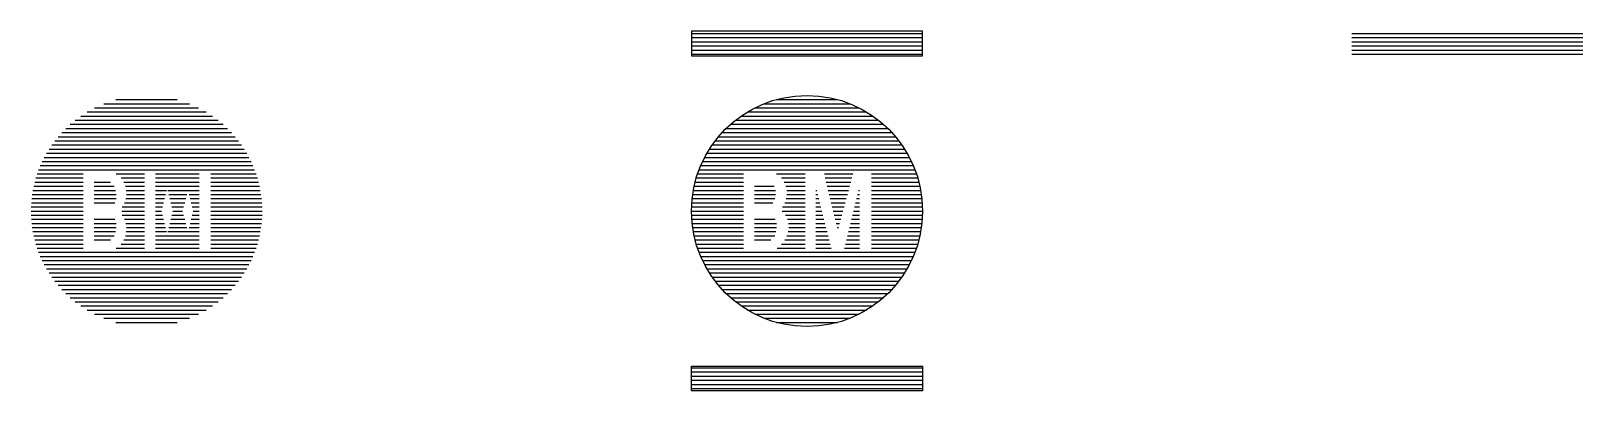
# Model space of a CAD drawing. Extents: x -3.5 to 43.5, y 64.5 to 75.5.
import ezdxf

# ---------------------------------------------------------------- set-up
doc = ezdxf.new("R2010")
doc.units = 0
doc.layers.get('0').update_dxf_attribs({"linetype": 'CONTINUOUS'})
doc.layers.add('ROOD', color=1, linetype='CONTINUOUS')
doc.layers.add('VEILIG', color=7, linetype='CONTINUOUS')

# ---------------------------------------------------------------- blocks, each defined once
blk = doc.blocks.new('*X')
at = {"color": 0}
for p, q in [((209.5, 124.375), (216.5, 124.375)), ((209.5, 124.25), (216.5, 124.25)), ((209.5, 124.125), (216.5, 124.125)), ((209.5, 124), (216.5, 124)), ((209.5, 123.875), (216.5, 123.875)), ((209.5, 123.75), (216.5, 123.75)), ((191.701, 122.25), (194.299, 122.25)), ((192.073, 122.375), (193.927, 122.375)), ((190.835, 121.75), (195.165, 121.75)), ((191.004, 121.875), (194.996, 121.875)), ((191.197, 122), (194.803, 122)), ((191.424, 122.125), (194.576, 122.125)), ((190.429, 121.375), (195.571, 121.375)), ((190.551, 121.5), (195.449, 121.5)), ((190.685, 121.625), (195.315, 121.625)), ((190.045, 120.875), (195.955, 120.875)), ((190.128, 121), (195.872, 121)), ((190.219, 121.125), (195.781, 121.125)), ((190.319, 121.25), (195.681, 121.25)), ((189.781, 120.375), (196.219, 120.375)), ((189.838, 120.5), (196.162, 120.5)), ((189.9, 120.625), (196.1, 120.625)), ((189.969, 120.75), (196.031, 120.75)), ((189.611, 119.875), (191.08, 119.875)), ((189.646, 120), (191.08, 120)), ((189.686, 120.125), (191.08, 120.125)), ((189.731, 120.25), (196.269, 120.25)), ((192.076, 120.125), (192.94, 120.125)), ((192.227, 120), (192.94, 120)), ((192.31, 119.875), (192.94, 119.875)), ((193.525, 120.125), (194.393, 120.125)), ((193.555, 120), (194.359, 120)), ((193.584, 119.875), (194.325, 119.875)), ((194.95, 120.125), (196.314, 120.125)), ((194.95, 120), (196.354, 120)), ((194.95, 119.875), (196.389, 119.875)), ((189.536, 119.5), (191.08, 119.5)), ((189.556, 119.625), (191.08, 119.625)), ((189.581, 119.75), (191.08, 119.75)), ((191.41, 119.75), (192.005, 119.75)), ((191.41, 119.625), (192.043, 119.625)), ((191.41, 119.5), (192.051, 119.5)), ((192.361, 119.75), (192.94, 119.75)), ((192.386, 119.625), (192.94, 119.625)), ((192.389, 119.5), (192.94, 119.5)), ((193.27, 119.625), (193.298, 119.625)), ((193.27, 119.5), (193.329, 119.5)), ((193.614, 119.75), (194.291, 119.75)), ((193.644, 119.625), (194.257, 119.625)), ((193.673, 119.5), (194.223, 119.5)), ((194.531, 119.5), (194.59, 119.5)), ((194.562, 119.625), (194.59, 119.625)), ((194.95, 119.75), (196.419, 119.75)), ((194.95, 119.625), (196.444, 119.625)), ((194.95, 119.5), (196.464, 119.5)), ((189.5, 119), (191.08, 119)), ((189.502, 119.125), (191.08, 119.125)), ((189.509, 119.25), (191.08, 119.25)), ((189.52, 119.375), (191.08, 119.375)), ((191.41, 119.375), (192.03, 119.375)), ((191.41, 119.25), (191.963, 119.25)), ((192.246, 119), (192.94, 119)), ((192.255, 119.125), (192.94, 119.125)), ((192.327, 119.25), (192.94, 119.25)), ((192.37, 119.375), (192.94, 119.375)), ((193.27, 119.375), (193.359, 119.375)), ((193.27, 119.25), (193.39, 119.25)), ((193.27, 119.125), (193.421, 119.125)), ((193.27, 119), (193.452, 119)), ((193.703, 119.375), (194.19, 119.375)), ((193.733, 119.25), (194.156, 119.25)), ((193.762, 119.125), (194.122, 119.125)), ((193.792, 119), (194.088, 119)), ((194.408, 119), (194.59, 119)), ((194.439, 119.125), (194.59, 119.125)), ((194.47, 119.25), (194.59, 119.25)), ((194.501, 119.375), (194.59, 119.375)), ((194.95, 119.375), (196.48, 119.375)), ((194.95, 119.25), (196.491, 119.25)), ((194.95, 119.125), (196.498, 119.125)), ((194.95, 119), (196.5, 119)), ((189.502, 118.875), (191.08, 118.875)), ((189.509, 118.75), (191.08, 118.75)), ((189.52, 118.625), (191.08, 118.625)), ((189.536, 118.5), (191.08, 118.5)), ((191.41, 118.75), (192.038, 118.75)), ((191.41, 118.625), (192.074, 118.625)), ((191.41, 118.5), (192.076, 118.5)), ((192.347, 118.875), (192.94, 118.875)), ((192.408, 118.75), (192.94, 118.75)), ((192.441, 118.625), (192.94, 118.625)), ((192.449, 118.5), (192.94, 118.5)), ((193.27, 118.875), (193.482, 118.875)), ((193.27, 118.75), (193.513, 118.75)), ((193.27, 118.625), (193.544, 118.625)), ((193.27, 118.5), (193.575, 118.5)), ((193.822, 118.875), (194.054, 118.875)), ((193.851, 118.75), (194.02, 118.75)), ((193.881, 118.625), (193.986, 118.625)), ((193.911, 118.5), (193.952, 118.5)), ((194.285, 118.5), (194.59, 118.5)), ((194.316, 118.625), (194.59, 118.625)), ((194.347, 118.75), (194.59, 118.75)), ((194.378, 118.875), (194.59, 118.875)), ((194.95, 118.875), (196.498, 118.875)), ((194.95, 118.75), (196.491, 118.75)), ((194.95, 118.625), (196.48, 118.625)), ((194.95, 118.5), (196.464, 118.5)), ((189.556, 118.375), (191.08, 118.375)), ((189.581, 118.25), (191.08, 118.25)), ((189.611, 118.125), (191.08, 118.125)), ((189.646, 118), (191.08, 118)), ((191.41, 118.375), (192.06, 118.375)), ((191.41, 118.25), (192.021, 118.25)), ((191.41, 118.125), (191.909, 118.125)), ((192.232, 118), (192.94, 118)), ((192.327, 118.125), (192.94, 118.125)), ((192.392, 118.25), (192.94, 118.25)), ((192.433, 118.375), (192.94, 118.375)), ((193.27, 118.375), (193.606, 118.375)), ((193.27, 118.25), (193.636, 118.25)), ((193.27, 118.125), (193.667, 118.125)), ((193.27, 118), (193.698, 118)), ((194.162, 118), (194.59, 118)), ((194.193, 118.125), (194.59, 118.125)), ((194.224, 118.25), (194.59, 118.25)), ((194.254, 118.375), (194.59, 118.375)), ((194.95, 118.375), (196.444, 118.375)), ((194.95, 118.25), (196.419, 118.25)), ((194.95, 118.125), (196.389, 118.125)), ((194.95, 118), (196.354, 118)), ((189.686, 117.875), (191.08, 117.875)), ((189.731, 117.75), (196.269, 117.75)), ((189.781, 117.625), (196.219, 117.625)), ((192.094, 117.875), (192.94, 117.875)), ((193.27, 117.875), (193.729, 117.875)), ((194.131, 117.875), (194.59, 117.875)), ((194.95, 117.875), (196.314, 117.875)), ((189.838, 117.5), (196.162, 117.5)), ((189.9, 117.375), (196.1, 117.375)), ((189.969, 117.25), (196.031, 117.25)), ((190.045, 117.125), (195.955, 117.125)), ((190.128, 117), (195.872, 117)), ((190.219, 116.875), (195.781, 116.875)), ((190.319, 116.75), (195.681, 116.75)), ((190.429, 116.625), (195.571, 116.625)), ((190.551, 116.5), (195.449, 116.5)), ((190.685, 116.375), (195.315, 116.375)), ((190.835, 116.25), (195.165, 116.25)), ((191.004, 116.125), (194.996, 116.125)), ((191.197, 116), (194.803, 116)), ((191.424, 115.875), (194.576, 115.875)), ((191.701, 115.75), (194.299, 115.75)), ((192.073, 115.625), (193.927, 115.625))]:
    blk.add_line(p, q, dxfattribs=at)

msp = doc.modelspace()

# ---------------------------------------------------------------- linework, layer by layer
at = {"layer": 'ROOD', "color": 0}
for p, q in [((23.5, 74.7), (23.5, 75.45)), ((16.5, 74.7), (23.5, 74.7)), ((16.5, 65.3), (23.5, 65.3)), ((23.5, 65.3), (23.5, 64.55))]:
    msp.add_line(p, q, dxfattribs=at)
msp.add_circle((20, 70), 3.5, dxfattribs=at)
at = {"layer": 'VEILIG', "color": 0}
for p, q in [((23.5, 75.45), (16.5, 75.45)), ((16.5, 75.45), (16.5, 74.7)), ((16.5, 64.55), (16.5, 65.3)), ((23.5, 64.55), (16.5, 64.55))]:
    msp.add_line(p, q, dxfattribs=at)

# ---------------------------------------------------------------- block references
at = {"layer": 'ROOD', "color": 0}
for p in [(-193, -49), (-173, -49)]:
    msp.add_blockref('*X', p, dxfattribs=at)
at = {"layer": 'ROOD', "color": 0, "xscale": -1, "rotation": 180}
msp.add_blockref('*X', (-193, 189), dxfattribs=at)

doc.saveas('drawing.dxf')
